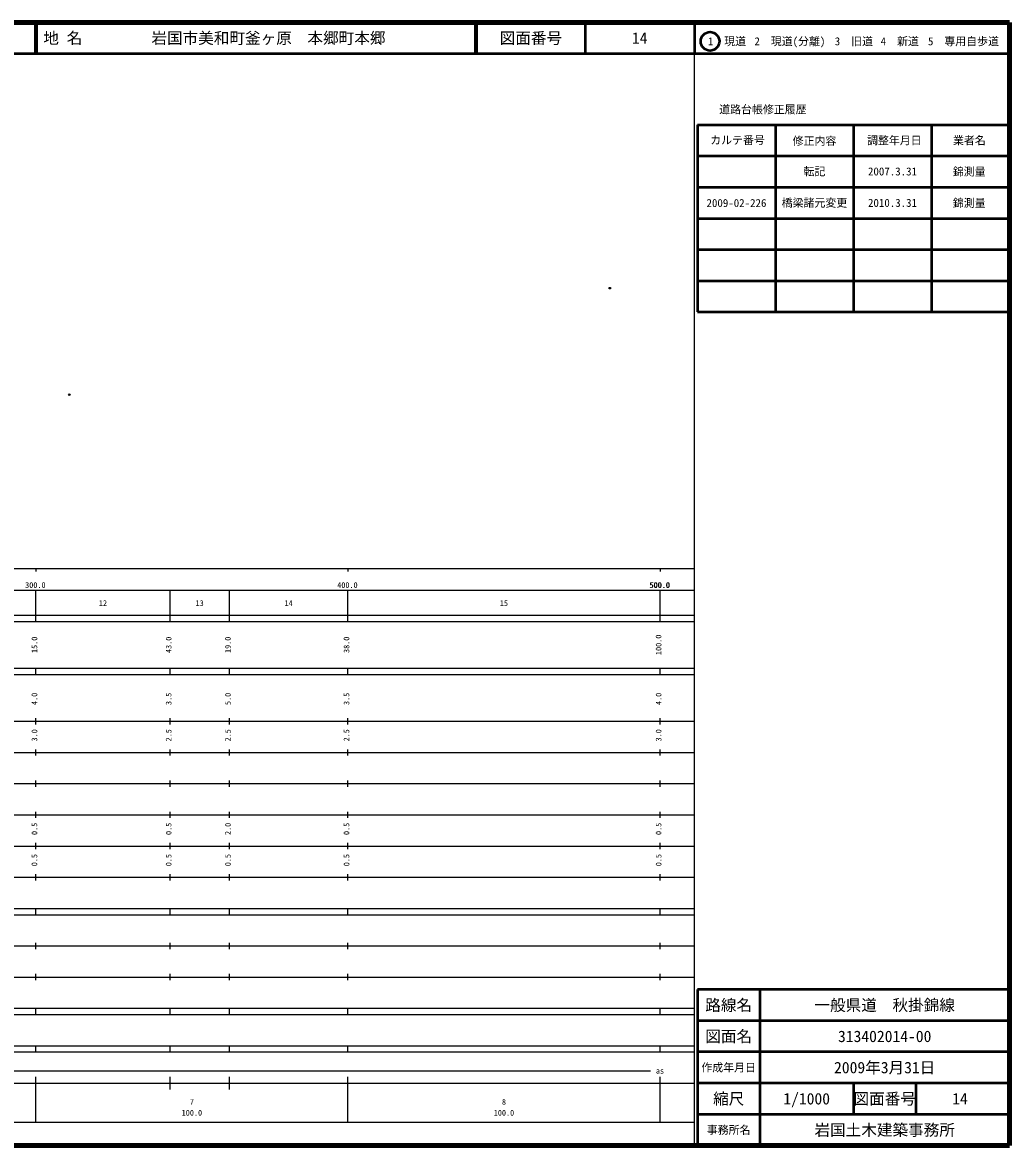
# Model space of a CAD drawing. Units: millimetres on the paper. Extents: x 40 to 680, y 20 to 380.
# Drawn here: x 363.7 to 680, y 20 to 380 of the extents above; entities that cross this region are included whole.
import ezdxf
from ezdxf.enums import TextEntityAlignment as Align

# ---------------------------------------------------------------- set-up
doc = ezdxf.new("R2010")
doc.units = ezdxf.units.MM
doc.header["$PDMODE"] = 32
doc.header["$PDSIZE"] = 0.5
doc.layers.add('M-OTRS', color=6, linetype='Continuous')
doc.layers.add('M-TTL-TXT', color=7, linetype='Continuous')
for name, color, linetype, lineweight in [('M-TTL', 2, 'Continuous', 140), ('M-TTL-BAND', 7, 'Continuous', 25), ('M-TTL-FRAM', 2, 'Continuous', 50), ('M-TTL-LINE', 7, 'Continuous', 50)]:
    doc.layers.add(name, color=color, linetype=linetype, lineweight=lineweight)
doc.styles.add('ＭＳ ゴシック', font='')
doc.styles.get('ＭＳ ゴシック').set_extended_font_data('MS Gothic')

msp = doc.modelspace()

# ---------------------------------------------------------------- linework, layer by layer
at = {"layer": 'M-OTRS'}
for p in [(551.922, 294.818), (378.695, 260.669)]:
    msp.add_point(p, dxfattribs=at)
at = {"layer": 'M-TTL'}
for p, q in [((680, 380), (40, 380)), ((680, 20), (680, 380)), ((40, 20), (680, 20))]:
    msp.add_line(p, q, dxfattribs=at)
at = {"layer": 'M-TTL-BAND'}
for p, q in [((579, 20), (579, 370)), ((40, 205), (579, 205)), ((368, 205), (368, 204)), ((468, 205), (468, 204)), ((568, 205), (568, 204)), ((68, 198), (579, 198)), ((368, 188), (368, 198)), ((411, 188), (411, 198)), ((430, 188), (430, 198)), ((468, 188), (468, 198)), ((568, 188), (568, 198)), ((40, 190), (579, 190)), ((40, 188), (579, 188)), ((40, 173), (579, 173)), ((368, 171), (368, 173)), ((411, 171), (411, 173)), ((430, 171), (430, 173)), ((468, 171), (468, 173)), ((568, 171), (568, 173)), ((40, 171), (579, 171)), ((40, 156), (579, 156)), ((368, 155), (368, 157)), ((411, 155), (411, 157)), ((430, 155), (430, 157)), ((468, 155), (468, 157)), ((568, 155), (568, 157)), ((46, 146), (579, 146)), ((368, 145), (368, 147)), ((411, 145), (411, 147)), ((430, 145), (430, 147)), ((468, 145), (468, 147)), ((568, 145), (568, 147)), ((368, 135), (368, 137)), ((411, 135), (411, 137)), ((430, 135), (430, 137)), ((468, 135), (468, 137)), ((568, 135), (568, 137)), ((52, 136), (579, 136)), ((46, 126), (579, 126)), ((368, 125), (368, 127)), ((411, 125), (411, 127)), ((430, 125), (430, 127)), ((468, 125), (468, 127)), ((568, 125), (568, 127)), ((52, 116), (579, 116)), ((368, 115), (368, 117)), ((411, 115), (411, 117)), ((430, 115), (430, 117)), ((468, 115), (468, 117)), ((568, 115), (568, 117)), ((46, 106), (579, 106)), ((368, 105), (368, 107)), ((411, 105), (411, 107)), ((430, 105), (430, 107)), ((468, 105), (468, 107)), ((568, 105), (568, 107)), ((40, 96), (579, 96)), ((40, 94), (579, 94)), ((368, 94), (368, 96)), ((411, 94), (411, 96)), ((430, 94), (430, 96)), ((468, 94), (468, 96)), ((568, 94), (568, 96)), ((49, 84), (579, 84)), ((368, 83), (368, 85)), ((411, 83), (411, 85)), ((430, 83), (430, 85)), ((468, 83), (468, 85)), ((568, 83), (568, 85)), ((40, 74), (579, 74)), ((368, 73), (368, 75)), ((411, 73), (411, 75)), ((430, 73), (430, 75)), ((468, 73), (468, 75)), ((568, 73), (568, 75)), ((40, 64), (579, 64)), ((40, 62), (579, 62)), ((368, 62), (368, 64)), ((411, 62), (411, 64)), ((430, 62), (430, 64)), ((468, 62), (468, 64)), ((568, 62), (568, 64)), ((40, 52), (579, 52)), ((368, 50), (368, 52)), ((411, 50), (411, 52)), ((430, 50), (430, 52)), ((468, 50), (468, 52)), ((568, 50), (568, 52)), ((40, 50), (579, 50)), ((71, 44), (565, 44)), ((40, 40), (579, 40)), ((368, 27.5), (368, 42)), ((411, 38), (411, 42)), ((430, 38), (430, 42)), ((468, 27.5), (468, 42)), ((568, 27.5), (568, 42)), ((68, 27.5), (579, 27.5))]:
    msp.add_line(p, q, dxfattribs=at)
at = {"layer": 'M-TTL-FRAM'}
for p, q in [((580, 347.197), (580, 287.197)), ((580, 347.197), (680, 347.197)), ((580, 287.197), (680, 287.197)), ((680, 70), (580, 70)), ((580, 70), (580, 20))]:
    msp.add_line(p, q, dxfattribs=at)
at = {"layer": 'M-TTL-LINE'}
for p, q in [((367.75, 380), (367.75, 370)), ((368.25, 380), (368.25, 370)), ((508.747, 380), (508.747, 370)), ((509.247, 380), (509.247, 370)), ((543.997, 380), (543.997, 370)), ((579, 380), (579, 370)), ((40, 370), (680, 370)), ((605, 347.197), (605, 287.197)), ((630, 347.197), (630, 287.197)), ((655, 347.197), (655, 287.197)), ((580, 337.197), (680, 337.197)), ((580, 327.197), (680, 327.197)), ((580, 317.197), (680, 317.197)), ((580, 307.197), (680, 307.197)), ((580, 297.197), (680, 297.197)), ((600, 70), (600, 20)), ((680, 60), (580, 60)), ((680, 50), (580, 50)), ((680, 40), (580, 40)), ((630, 40), (630, 30)), ((650, 40), (650, 30)), ((680, 30), (580, 30))]:
    msp.add_line(p, q, dxfattribs=at)
msp.add_circle((584.031, 373.958), 3, dxfattribs=at)

# ---------------------------------------------------------------- texts
at = {"layer": 'M-TTL-BAND', "style": 'ＭＳ ゴシック'}
for s, p in [('300.0', (367.844, 198.195)), ('400.0', (467.844, 198.195)), ('500.0', (567.844, 198.195)), ('500.0', (568, 198.195)), ('12', (389.5, 192.405)), ('13', (420.5, 192.405)), ('14', (449, 192.405)), ('15', (518, 192.405)), ('as', (568, 42.5)), ('7', (418, 32.523)), ('8', (518, 32.523)), ('100.0', (418, 29.033)), ('100.0', (518, 29.033))]:
    msp.add_text(s, height=1.833, dxfattribs=at).set_placement(p, align=Align.BOTTOM_CENTER)
for s, p in [('15.0', (369, 180.5)), ('43.0', (412, 180.5)), ('19.0', (431, 180.5)), ('38.0', (469, 180.5)), ('100.0', (569, 180.5)), ('4.0', (369, 163.174)), ('3.5', (412, 163.174)), ('5.0', (431, 163.174)), ('3.5', (469, 163.174)), ('4.0', (569, 163.174)), ('3.0', (369, 151.5)), ('2.5', (412, 151.5)), ('2.5', (431, 151.5)), ('2.5', (469, 151.5)), ('3.0', (569, 151.5)), ('0.5', (369, 121.5)), ('0.5', (412, 121.5)), ('2.0', (431, 121.5)), ('0.5', (469, 121.5)), ('0.5', (569, 121.5)), ('0.5', (369, 111.5)), ('0.5', (412, 111.5)), ('0.5', (431, 111.5)), ('0.5', (469, 111.5)), ('0.5', (569, 111.5))]:
    msp.add_text(s, height=1.833, rotation=90, dxfattribs=at).set_placement(p, align=Align.BOTTOM_CENTER)
at = {"layer": 'M-TTL-TXT', "style": 'ＭＳ ゴシック'}
for s, p in [('地 名', (370.38, 375)), ('岩国市美和町釜ヶ原\u3000本郷町本郷', (405.024, 375))]:
    msp.add_text(s, height=3.666, dxfattribs=at).set_placement(p, align=Align.MIDDLE_LEFT)
for s, height, p in [('図面番号', 3.666, (526.622, 375)), ('14', 3.666, (561.497, 375)), ('1\u3000現道', 2.566, (589.448, 373.958)), ('2\u3000現道(分離)', 2.566, (609.619, 373.958)), ('3\u3000旧道', 2.566, (630.121, 373.958)), ('4\u3000新道', 2.566, (644.824, 373.958)), ('5\u3000専用自歩道', 2.566, (665.228, 373.958)), ('道路台帳修正履歴', 2.566, (600.968, 352.113)), ('カルテ番号', 2.566, (592.839, 342.277)), ('修正内容', 2.566, (617.509, 342.023)), ('調整年月日', 2.566, (643.089, 342.197)), ('業者名', 2.566, (667.134, 342.197)), ('転記', 2.566, (617.5, 332.245)), ('2007.3.31', 2.566, (642.5, 332.245)), ('錦測量', 2.566, (667.077, 332.189)), ('2009-02-226', 2.566, (592.5, 322.123)), ('橋梁諸元変更', 2.566, (617.5, 322.18)), ('2010.3.31', 2.566, (642.5, 322.18)), ('錦測量', 2.566, (667.077, 322.123)), ('路線名', 3.666, (590, 65)), ('路線名', 3.666, (590, 65)), ('一般県道\u3000秋掛錦線', 3.666, (640, 65)), ('図面名', 3.666, (590, 55)), ('図面名', 3.666, (590, 55)), ('313402014-00', 3.666, (640, 55)), ('2009年3月31日', 3.666, (640, 45)), ('作成年月日', 2.566, (590, 45)), ('作成年月日', 2.566, (590, 45)), ('縮尺', 3.666, (590, 35)), ('縮尺', 3.666, (590, 35)), ('1/1000', 3.666, (615, 35)), ('図面番号', 3.666, (640, 35)), ('図面番号', 3.666, (640, 35)), ('14', 3.666, (664.125, 35)), ('事務所名', 2.566, (590, 25)), ('事務所名', 2.566, (590, 25)), ('岩国土木建築事務所', 3.666, (640, 25))]:
    msp.add_text(s, height=height, dxfattribs=at).set_placement(p, align=Align.MIDDLE_CENTER)

doc.saveas('drawing.dxf')
